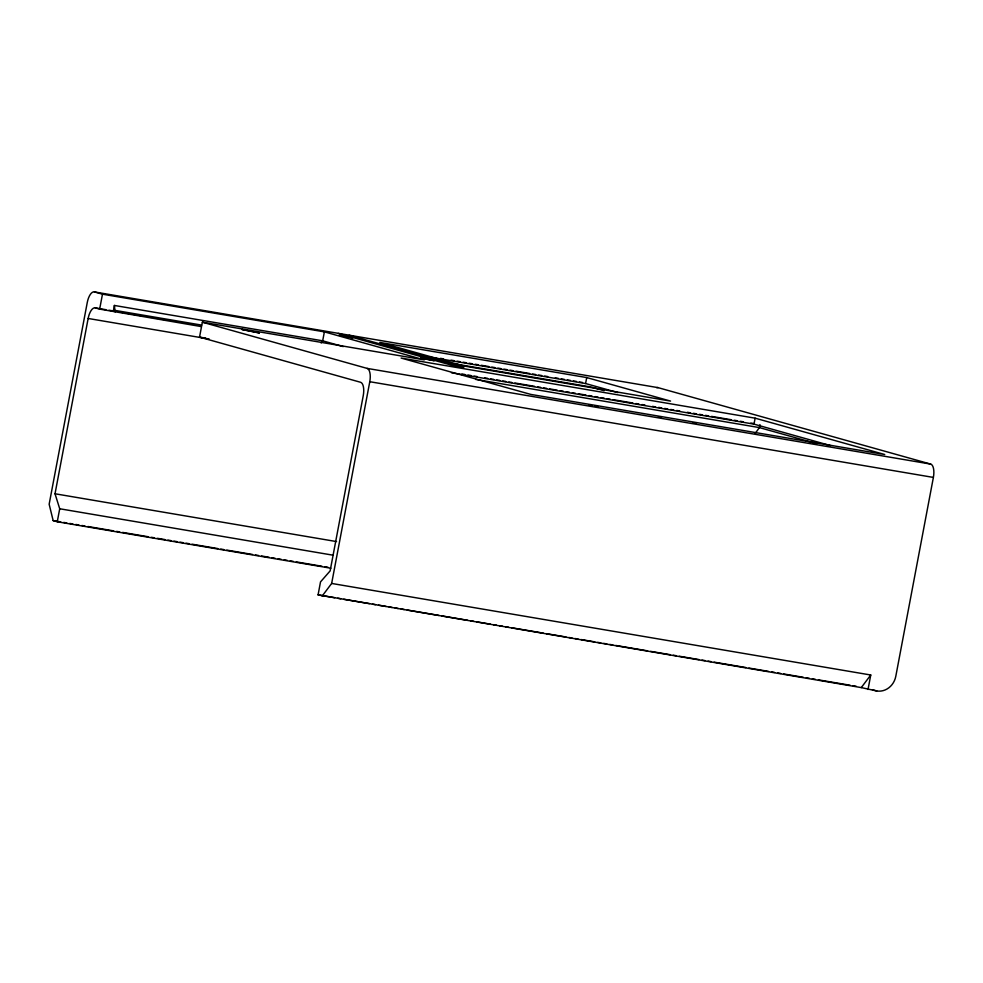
<?xml version="1.0" encoding="UTF-8"?>
<svg xmlns="http://www.w3.org/2000/svg" width="983" height="983" viewBox="0 0 983 983"><rect width="100%" height="100%" fill="white"/><g stroke="black" fill="none" stroke-linecap="round" stroke-linejoin="round"><path stroke-width="1.47" d="M330.866 568.223L57.26 521.764L59.717 508.764L55.023 493.773L88.151 318.467A12.165 5.099 -80.4 0 1 95.339 307.9L105.931 309.706M201.331 326.589L99.652 309.117L102.478 294.187L94.454 291.939A12.165 5.099 -80.4 0 0 87.266 302.494L49.15 504.23L53.156 520.609L57.26 521.764M113.266 311.427L114.397 305.455L322.682 340.818L343.251 346.594M115.109 311.943L114.397 305.455M94.454 291.939L658.069 387.646L930.704 464.099A12.165 5.099 -80.4 0 1 933.383 477.419L895.796 676.316A17.645 15.998 -74.3 0 1 876.738 690.963L861.28 687.596L318.074 594.887L320.519 581.899L330.128 570.914L363.255 395.608A12.165 5.099 -80.4 0 0 360.577 382.276L199.537 337.12L202.351 322.191L424.263 359.876L324.378 331.861L102.478 294.187M324.378 331.861L322.682 340.818L321.146 342.981M322.178 596.042L331.652 583.447L369.78 381.711A12.165 5.099 -80.4 0 0 367.101 368.392L202.351 322.191M617.951 392.622L585.585 383.542L586.716 377.57L379.782 342.428L463.632 365.946L670.566 401.089L586.716 377.57M830.574 445.618L753.998 424.14L755.116 418.168L401.138 358.058L530.771 394.404L884.725 454.515L755.116 418.168M759.957 424.607L759.392 427.593L755.276 433.331M868.026 689.476L870.754 675.002L331.652 583.447M861.28 687.596L870.754 675.002M440.47 358.353L443.493 358.869M451.05 360.159L454.072 360.663M457.095 361.179L460.118 361.695M463.128 362.211L466.151 362.715M469.174 363.231L472.196 363.747M475.219 364.263L478.242 364.767M481.265 365.283L488.809 366.561M491.832 367.077L494.854 367.593M497.877 368.109L500.9 368.625M503.923 369.129L506.945 369.645M509.968 370.161L512.991 370.677M516.001 371.181L529.604 373.491M532.626 374.007L535.649 374.523M538.672 375.027L541.694 375.543M544.705 376.059L547.728 376.575M555.284 377.853L558.307 378.369M561.33 378.885L564.353 379.389M567.375 379.905L570.386 380.421M573.408 380.937L576.431 381.441M579.454 381.957L582.477 382.473M428.502 356.866L585.585 383.542M454.048 363.747L590.98 386.995L604.152 390.693M115.392 310.456L201.613 325.09M108.953 310.223L111.988 310.726M119.545 312.016L122.58 312.533M125.603 313.049L128.638 313.565M131.661 314.068L134.683 314.585M137.718 315.101L140.741 315.617M148.31 316.895L151.333 317.411M154.356 317.927L157.391 318.443M160.413 318.959L163.436 319.475M183.121 322.805L186.143 323.321M189.166 323.837L192.201 324.353M461.936 373.995L464.959 374.511M467.994 375.027L471.017 375.543M474.039 376.059L477.062 376.575M484.631 377.853L487.654 378.369M490.677 378.885L493.712 379.401M496.734 379.905L499.757 380.421M502.78 380.937L505.803 381.453M508.838 381.969L511.86 382.473M514.883 382.989L534.555 386.331M537.578 386.847L540.601 387.363M543.624 387.867L546.659 388.383M549.681 388.899L557.238 390.19M560.273 390.693L563.296 391.209M566.319 391.726L569.341 392.242M572.364 392.758L575.399 393.274M578.422 393.778L585.979 395.068M589.014 395.584L592.036 396.1M595.059 396.604L598.082 397.12M601.117 397.636L604.14 398.152M607.162 398.668L610.185 399.172M613.22 399.688L632.88 403.03M635.903 403.546L638.925 404.062M641.96 404.566L644.983 405.082M652.54 406.372L655.575 406.888M658.598 407.392L661.62 407.908M664.643 408.424L667.678 408.94M670.701 409.456L673.724 409.972M676.746 410.476L679.781 410.992M687.338 412.282L690.361 412.799M693.396 413.302L696.419 413.818M699.441 414.334L702.464 414.851M705.487 415.367L708.522 415.87M711.545 416.387L731.205 419.729M734.24 420.245L737.262 420.761M740.285 421.265L743.308 421.781M750.877 423.071L753.9 423.587M451.443 372.766L753.998 424.14M475.674 379.413L759.392 427.593L816.64 443.652M199.537 337.12L205.582 338.152M88.151 318.467L209.219 339.024M588.731 405.057L591.766 405.574M594.789 406.077L597.824 406.593M658.377 416.878L661.412 417.394M693.199 422.801L696.234 423.304M367.101 368.392L930.704 464.099M369.78 381.711L933.383 477.419M55.023 493.773L336.53 541.572M59.717 508.764L333.323 555.235M53.156 520.609L60.713 521.887M63.723 522.403L66.746 522.919M69.768 523.435L72.791 523.939M75.814 524.455L78.824 524.971M81.847 525.487L84.87 525.991M87.892 526.507L113.561 530.869M116.584 531.385L119.607 531.889M122.617 532.405L148.298 536.767M151.308 537.283L154.331 537.787M157.354 538.303L164.911 539.581M167.921 540.097L170.944 540.613M173.966 541.129L176.989 541.633M180 542.149L183.022 542.665M186.045 543.181L189.068 543.685M192.09 544.201L217.759 548.563M220.782 549.079L223.792 549.583M226.815 550.099L252.496 554.461M255.506 554.977L258.529 555.481M261.552 555.997L269.096 557.275M272.119 557.791L275.142 558.307M278.164 558.823L281.187 559.327M284.198 559.843L287.22 560.359M290.243 560.875L293.266 561.379M296.288 561.895L321.957 566.257M324.98 566.773L327.99 567.277M318.074 594.887L334.699 597.713M337.722 598.229L340.745 598.745M343.767 599.261L369.461 603.623M372.483 604.127L375.506 604.643M378.529 605.159L386.086 606.437M389.121 606.953L392.143 607.469M395.166 607.986L398.189 608.502M401.211 609.005L404.234 609.521M407.257 610.038L438.996 615.432M442.018 615.936L467.724 620.31M470.746 620.814L473.769 621.33M476.792 621.846L490.394 624.156M493.417 624.672L496.44 625.176M499.462 625.692L502.485 626.208M505.508 626.724L508.53 627.24M511.553 627.744L543.304 633.138M546.327 633.654L565.975 636.984M568.997 637.5L572.02 638.016M575.043 638.532L578.065 639.048M581.088 639.552L594.69 641.862M597.713 642.378L600.736 642.894M603.759 643.41L606.781 643.914M609.816 644.43L612.839 644.946M615.862 645.462L647.6 650.857M650.623 651.36L670.271 654.703M673.294 655.219L676.316 655.722M679.339 656.239L698.999 659.581M702.022 660.097L705.044 660.601M708.067 661.117L711.09 661.633M714.113 662.149L745.851 667.531M748.874 668.047L768.534 671.389M771.557 671.905L774.579 672.409M777.602 672.925L780.625 673.441M783.648 673.957L803.295 677.287M806.318 677.803L809.341 678.319M812.363 678.835L815.386 679.339M818.409 679.855L850.16 685.249M853.183 685.765L856.205 686.269M349.1 335.24L463.792 367.409L452.893 365.553L338.213 333.397M95.339 307.9L99.652 309.117M872.326 689.722L876.738 690.963M656.718 387.695A12.165 5.099 -80.4 0 1 658.069 387.646M242.064 329.514L259.389 332.942L242.064 329.514M339.442 335.228L352.713 337.857L339.442 335.228M420.835 358.045L434.105 360.675L420.835 358.045"/></g></svg>
